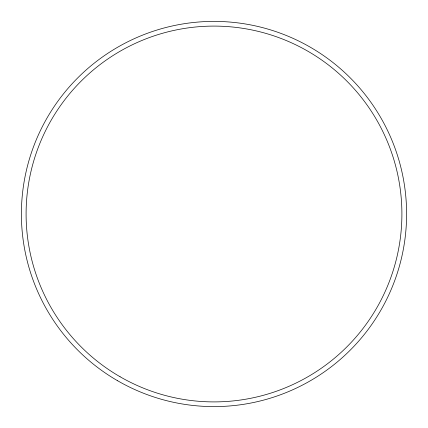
<?xml version="1.0" encoding="UTF-8"?>
<svg xmlns="http://www.w3.org/2000/svg" width="428" height="428" viewBox="0 0 428 428"><rect width="100%" height="100%" fill="white"/><g stroke="black" fill="none" stroke-linecap="round" stroke-linejoin="round"><path stroke-width="0.64" d="M117.7 380.797A192.6 192.6 0 0 0 406.6 214A192.6 192.6 0 0 0 117.7 47.203A192.6 192.6 0 0 0 117.7 380.797M120.049 376.731A187.903 187.903 0 0 0 401.903 214A187.903 187.903 0 0 0 120.049 51.269A187.903 187.903 0 0 0 120.049 376.731"/></g></svg>
